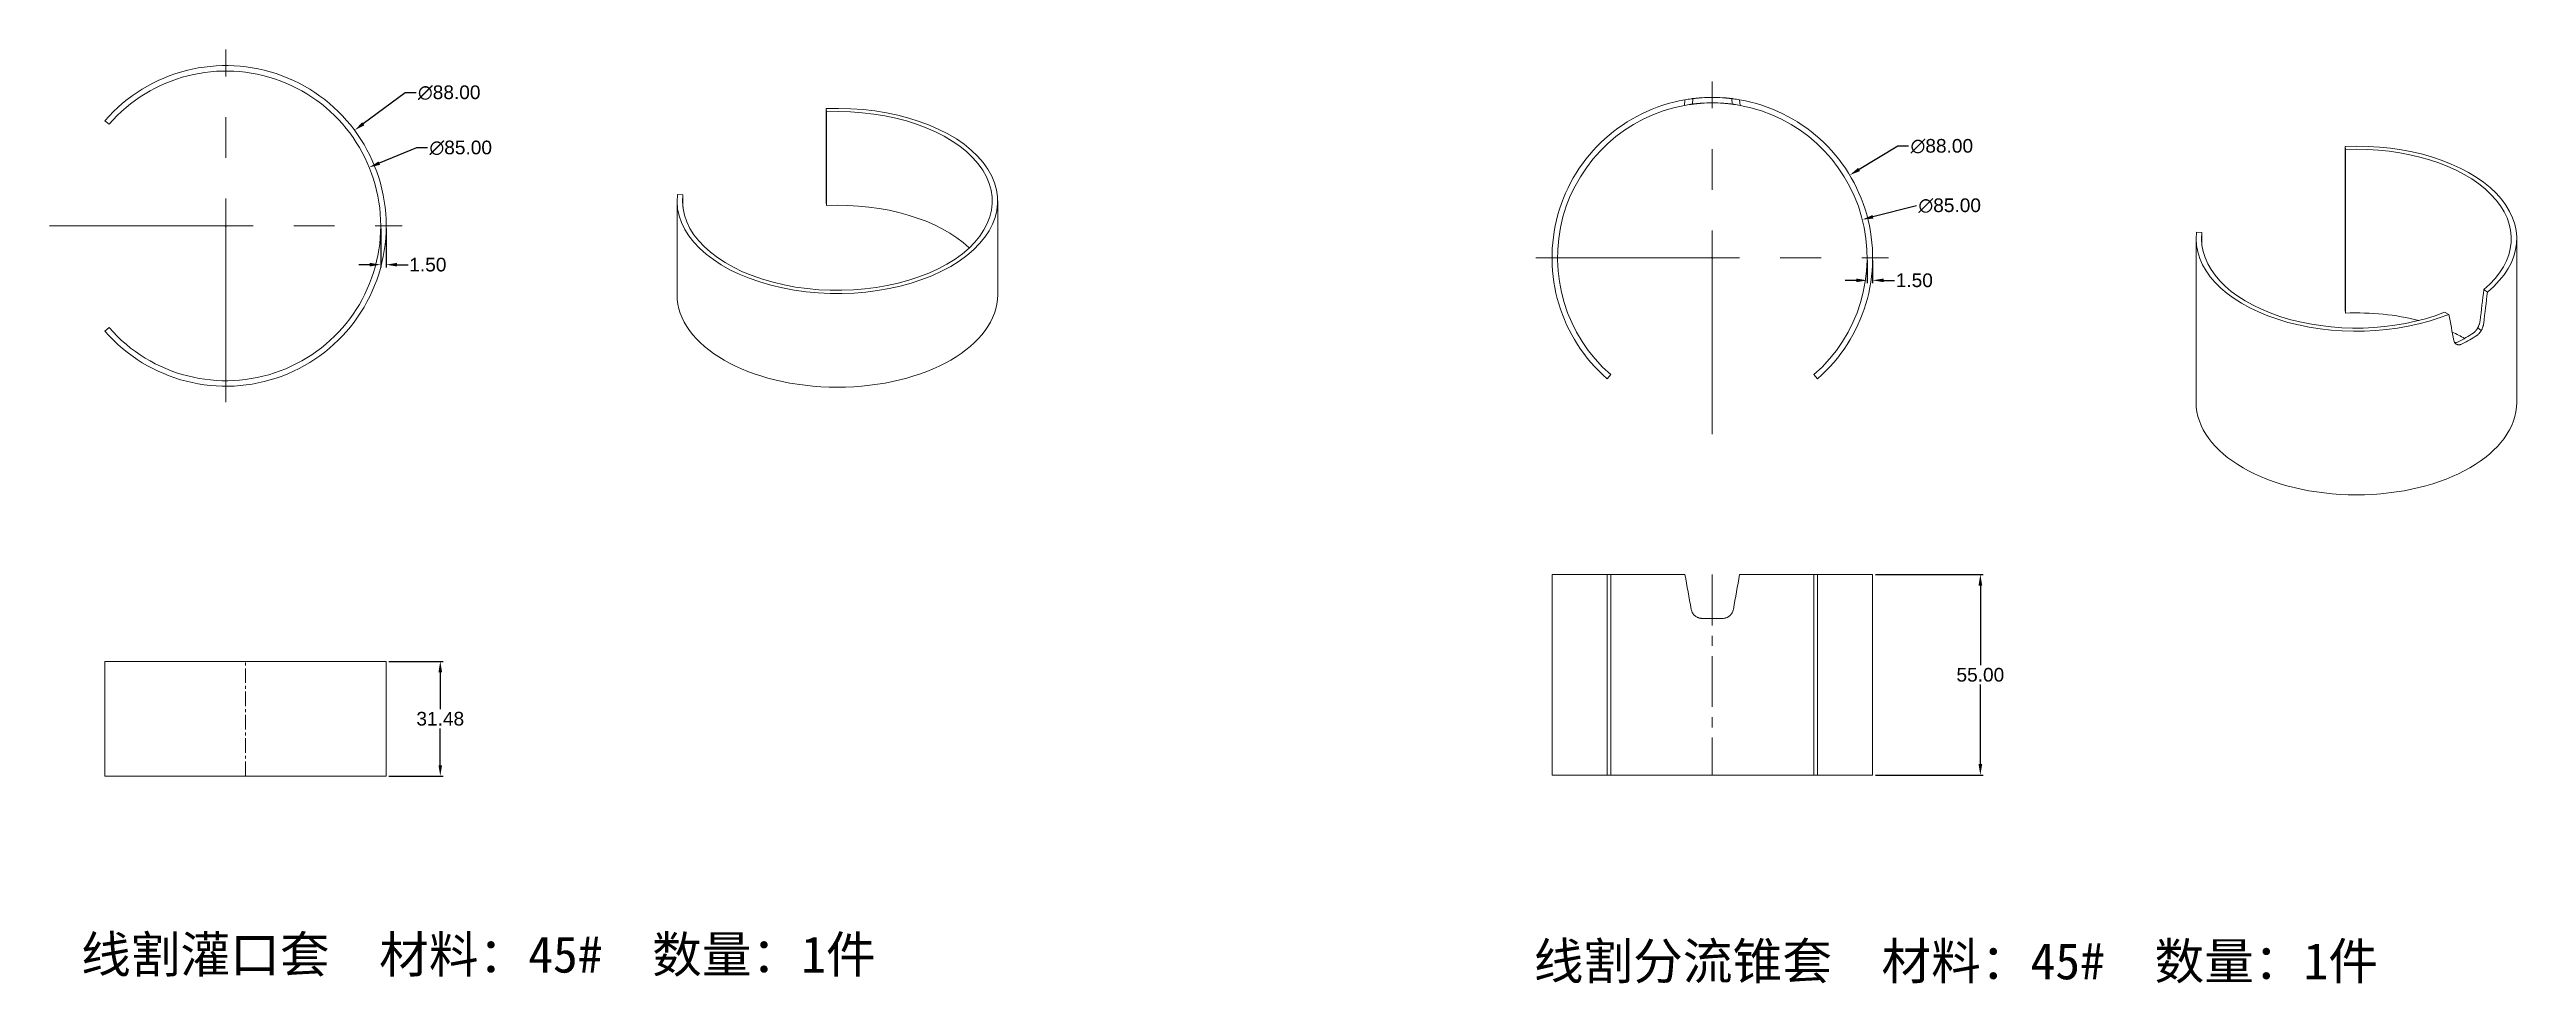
# Model space of a CAD drawing. Header units: millimetres. Extents: x 2472 to 3152, y 2446 to 2702.
import ezdxf

# ---------------------------------------------------------------- set-up
doc = ezdxf.new("R2010")
doc.units = ezdxf.units.MM
doc.linetypes.add('CENTER', pattern=[50.8, 31.75, -6.35, 6.35, -6.35])
doc.layers.add('core', color=7, linetype='Continuous', lineweight=20)
doc.layers.add('dim', color=82, linetype='Continuous', lineweight=9)
doc.styles.get("Standard").update_dxf_attribs({"font": 'arial.ttf'})
doc.dimstyles.get("Standard").update_dxf_attribs({"dimscale": 1.5, "dimtxt": 0.18, "dimasz": 0.18, "dimexe": 0.18, "dimexo": 0.0625, "dimgap": 0.09, "dimtad": 0, "dimtih": 1, "dimtoh": 1, "dimzin": 0, "dimdsep": 46, "dimtxsty": 'Standard', "dimcen": 0.09, "dimadec": 0, "dimazin": 0, "dimtfac": 1, "dimtofl": 0, "dimtmove": 0, "dimatfit": 3, "dimfxl": 0, "dimtolj": 1, "dimtzin": 0, "dimarcsym": 0})

# ---------------------------------------------------------------- blocks, each defined once
blk = doc.blocks.new('*D7')
at = {"layer": 'Defpoints', "color": 0, "transparency": 16777216}
for p in [(2555.9, 2680.27), (2485.27, 2627.78)]:
    blk.add_point(p, dxfattribs=at)
at = {"layer": 'dim', "color": 0, "lineweight": -2, "transparency": 16777216}
for p, q in [((2569.77, 2690.58), (2558.31, 2682.06)), ((2572.77, 2690.58), (2569.77, 2690.58)), ((2520.45, 2654.03), (2520.72, 2654.03)), ((2520.58, 2653.89), (2520.58, 2654.16))]:
    blk.add_line(p, q, dxfattribs=at)
at = {"layer": 'dim', "color": 0, "transparency": 16777216}
blk.add_solid([(2558.01, 2682.46), (2558.61, 2681.66), (2555.9, 2680.27)], dxfattribs=at)
at = {"layer": 'dim', "color": 0, "transparency": 16777216, "insert": (2581.88, 2690.58), "char_height": 3.75, "attachment_point": 5}
blk.add_mtext('\\A1;∅88.00', dxfattribs=at)
blk = doc.blocks.new('*D8')
at = {"layer": 'Defpoints', "color": 0, "transparency": 16777216}
for p in [(2559.92, 2670.11), (2481.25, 2637.94)]:
    blk.add_point(p, dxfattribs=at)
at = {"layer": 'dim', "color": 0, "lineweight": -2, "transparency": 16777216}
for p, q in [((2572.93, 2675.43), (2562.7, 2671.25)), ((2575.93, 2675.43), (2572.93, 2675.43)), ((2520.45, 2654.03), (2520.72, 2654.03)), ((2520.58, 2653.89), (2520.58, 2654.16))]:
    blk.add_line(p, q, dxfattribs=at)
at = {"layer": 'dim', "color": 0, "transparency": 16777216}
blk.add_solid([(2562.51, 2671.71), (2562.89, 2670.78), (2559.92, 2670.11)], dxfattribs=at)
at = {"layer": 'dim', "color": 0, "transparency": 16777216, "insert": (2585.04, 2675.43), "char_height": 3.75, "attachment_point": 5}
blk.add_mtext('\\A1;∅85.00', dxfattribs=at)
blk = doc.blocks.new('*D9')
at = {"layer": 'Defpoints', "color": 0, "transparency": 16777216}
for p in [(2966.28, 2667.96), (2890.86, 2622.62)]:
    blk.add_point(p, dxfattribs=at)
at = {"layer": 'dim', "color": 0, "lineweight": -2, "transparency": 16777216}
for p, q in [((2979.45, 2675.88), (2968.85, 2669.51)), ((2982.45, 2675.88), (2979.45, 2675.88)), ((2928.44, 2645.29), (2928.71, 2645.29)), ((2928.57, 2645.15), (2928.57, 2645.42))]:
    blk.add_line(p, q, dxfattribs=at)
at = {"layer": 'dim', "color": 0, "transparency": 16777216}
blk.add_solid([(2968.59, 2669.94), (2969.11, 2669.08), (2966.28, 2667.96)], dxfattribs=at)
at = {"layer": 'dim', "color": 0, "transparency": 16777216, "insert": (2991.56, 2675.88), "char_height": 3.75, "attachment_point": 5}
blk.add_mtext('\\A1;∅88.00', dxfattribs=at)
blk = doc.blocks.new('*D10')
at = {"layer": 'Defpoints', "color": 0, "transparency": 16777216}
for p in [(2969.76, 2655.78), (2887.39, 2634.8)]:
    blk.add_point(p, dxfattribs=at)
at = {"layer": 'dim', "color": 0, "lineweight": -2, "transparency": 16777216}
for p, q in [((2984.61, 2659.57), (2972.66, 2656.52)), ((2928.44, 2645.29), (2928.71, 2645.29)), ((2928.57, 2645.15), (2928.57, 2645.42))]:
    blk.add_line(p, q, dxfattribs=at)
at = {"layer": 'dim', "color": 0, "transparency": 16777216}
blk.add_solid([(2972.54, 2657.01), (2972.79, 2656.04), (2969.76, 2655.78)], dxfattribs=at)
at = {"layer": 'dim', "color": 0, "transparency": 16777216, "insert": (2993.72, 2659.57), "char_height": 3.75, "attachment_point": 5}
blk.add_mtext('\\A1;∅85.00', dxfattribs=at)
blk = doc.blocks.new('*D11')
at = {"layer": 'Defpoints', "color": 0, "transparency": 16777216}
for p in [(2972.57, 2558.31), (2972.57, 2503.31), (3002.14, 2503.31)]:
    blk.add_point(p, dxfattribs=at)
at = {"layer": 'dim', "color": 0, "lineweight": -2, "transparency": 16777216}
for p, q in [((2973.32, 2558.31), (3002.89, 2558.31)), ((3002.14, 2555.31), (3002.14, 2533.47)), ((3002.14, 2506.31), (3002.14, 2528.14)), ((2973.32, 2503.31), (3002.89, 2503.31))]:
    blk.add_line(p, q, dxfattribs=at)
at = {"layer": 'dim', "color": 0, "transparency": 16777216}
for points in [[(3001.64, 2555.31), (3002.64, 2555.31), (3002.14, 2558.31)], [(3001.64, 2506.31), (3002.64, 2506.31), (3002.14, 2503.31)]]:
    blk.add_solid(points, dxfattribs=at)
at = {"layer": 'dim', "color": 0, "transparency": 16777216, "insert": (3002.14, 2530.81), "char_height": 3.75, "attachment_point": 5}
blk.add_mtext('\\A1;55.00', dxfattribs=at)
blk = doc.blocks.new('*D12')
at = {"layer": 'Defpoints', "color": 0, "transparency": 16777216}
for p in [(2564.58, 2534.49), (2564.58, 2503.01), (2579.43, 2503.01)]:
    blk.add_point(p, dxfattribs=at)
at = {"layer": 'dim', "color": 0, "lineweight": -2, "transparency": 16777216}
for p, q in [((2565.33, 2534.49), (2580.18, 2534.49)), ((2579.43, 2531.49), (2579.43, 2521.42)), ((2579.43, 2506.01), (2579.43, 2516.09)), ((2565.33, 2503.01), (2580.18, 2503.01))]:
    blk.add_line(p, q, dxfattribs=at)
at = {"layer": 'dim', "color": 0, "transparency": 16777216}
for points in [[(2578.93, 2531.49), (2579.93, 2531.49), (2579.43, 2534.49)], [(2578.93, 2506.01), (2579.93, 2506.01), (2579.43, 2503.01)]]:
    blk.add_solid(points, dxfattribs=at)
at = {"layer": 'dim', "color": 0, "transparency": 16777216, "insert": (2579.43, 2518.75), "char_height": 3.75, "attachment_point": 5}
blk.add_mtext('\\A1;31.48', dxfattribs=at)
blk = doc.blocks.new('*D13')
at = {"layer": 'Defpoints', "color": 0, "transparency": 16777216}
for p in [(2971.07, 2645.29), (2972.57, 2645.29), (2972.57, 2639.08)]:
    blk.add_point(p, dxfattribs=at)
at = {"layer": 'dim', "color": 0, "lineweight": -2, "transparency": 16777216}
for p, q in [((2968.07, 2639.08), (2965.07, 2639.08)), ((2971.07, 2644.54), (2971.07, 2638.33)), ((2972.57, 2644.54), (2972.57, 2638.33)), ((2975.57, 2639.08), (2978.57, 2639.08))]:
    blk.add_line(p, q, dxfattribs=at)
at = {"layer": 'dim', "color": 0, "transparency": 16777216}
for points in [[(2968.07, 2639.58), (2968.07, 2638.58), (2971.07, 2639.08)], [(2975.57, 2639.58), (2975.57, 2638.58), (2972.57, 2639.08)]]:
    blk.add_solid(points, dxfattribs=at)
at = {"layer": 'dim', "color": 0, "transparency": 16777216, "insert": (2984.01, 2639.08), "char_height": 3.75, "attachment_point": 5}
blk.add_mtext('\\A1;1.50', dxfattribs=at)
blk = doc.blocks.new('*D14')
at = {"layer": 'Defpoints', "color": 0, "transparency": 16777216}
for p in [(2563.08, 2654.03), (2564.58, 2654.03), (2564.58, 2643.38)]:
    blk.add_point(p, dxfattribs=at)
at = {"layer": 'dim', "color": 0, "lineweight": -2, "transparency": 16777216}
for p, q in [((2563.08, 2653.28), (2563.08, 2642.63)), ((2564.58, 2653.28), (2564.58, 2642.63)), ((2560.08, 2643.38), (2557.08, 2643.38)), ((2567.58, 2643.38), (2570.58, 2643.38))]:
    blk.add_line(p, q, dxfattribs=at)
at = {"layer": 'dim', "color": 0, "transparency": 16777216}
for points in [[(2560.08, 2643.88), (2560.08, 2642.88), (2563.08, 2643.38)], [(2567.58, 2643.88), (2567.58, 2642.88), (2564.58, 2643.38)]]:
    blk.add_solid(points, dxfattribs=at)
at = {"layer": 'dim', "color": 0, "transparency": 16777216, "insert": (2576.02, 2643.38), "char_height": 3.75, "attachment_point": 5}
blk.add_mtext('\\A1;1.50', dxfattribs=at)

msp = doc.modelspace()

# ---------------------------------------------------------------- linework, layer by layer
at = {"layer": 'core', "color": 1, "linetype": 'CENTER', "ltscale": 1.76}
for p, q in [((2520.585, 2605.628), (2520.585, 2702.428)), ((2928.572, 2596.89), (2928.572, 2693.69)), ((2472.185, 2654.028), (2568.985, 2654.028)), ((2880.172, 2645.29), (2976.972, 2645.29))]:
    msp.add_line(p, q, dxfattribs=at)
at = {"layer": 'core'}
for p, q in [((2685.352, 2686.214), (2685.352, 2660.51)), ((2685.352, 2686.214), (2685.456, 2685.35)), ((2920.935, 2687.098), (2921.07, 2688.646)), ((2923.088, 2687.435), (2923.222, 2688.963)), ((2933.923, 2688.963), (2934.056, 2687.435)), ((2936.21, 2687.098), (2936.074, 2688.646)), ((2487.377, 2682.895), (2488.509, 2681.911)), ((2685.456, 2685.35), (2685.456, 2659.647)), ((3102.289, 2675.857), (3102.394, 2674.994)), ((3102.289, 2630.95), (3102.289, 2675.857)), ((3102.394, 2630.086), (3102.394, 2674.994)), ((2644.421, 2660.872), (2644.421, 2635.169)), ((2646.025, 2662.584), (2644.528, 2662.644)), ((2646.025, 2662.584), (2646.025, 2659.16)), ((2685.352, 2660.51), (2685.456, 2659.647)), ((2732.421, 2635.169), (2732.421, 2660.872)), ((3062.962, 2652.228), (3061.465, 2652.288)), ((3062.962, 2652.228), (3062.962, 2648.804)), ((3061.358, 2650.516), (3061.358, 2605.609)), ((3149.358, 2605.609), (3149.358, 2650.516)), ((3140.322, 2636.566), (3141.32, 2635.879)), ((2488.509, 2626.146), (2487.377, 2625.162)), ((3102.394, 2630.086), (3102.289, 2630.95)), ((3129.52, 2630.33), (3130.711, 2629.753)), ((3138.649, 2626.019), (3139.632, 2625.342)), ((2899.706, 2612.083), (2900.69, 2613.215)), ((2956.455, 2613.215), (2957.439, 2612.083)), ((2899.706, 2558.306), (2884.572, 2558.306)), ((2884.572, 2558.306), (2884.572, 2503.306)), ((2899.706, 2558.306), (2900.69, 2558.306)), ((2899.706, 2503.306), (2899.706, 2558.306)), ((2920.935, 2558.306), (2900.689, 2558.306)), ((2900.69, 2503.306), (2900.69, 2558.306)), ((2920.935, 2558.306), (2921.07, 2558.306)), ((2936.21, 2558.306), (2936.074, 2558.306)), ((2956.455, 2558.306), (2936.21, 2558.306)), ((2956.455, 2558.306), (2957.439, 2558.306)), ((2956.455, 2558.306), (2956.455, 2503.306)), ((2972.572, 2558.306), (2957.439, 2558.306)), ((2957.439, 2558.306), (2957.439, 2503.306)), ((2972.572, 2503.306), (2972.572, 2558.306)), ((2925.77, 2546.306), (2931.375, 2546.306)), ((2487.377, 2503.011), (2487.377, 2534.49)), ((2564.585, 2534.49), (2487.377, 2534.49)), ((2564.585, 2503.011), (2564.585, 2534.49)), ((2564.585, 2503.011), (2487.377, 2503.011)), ((2884.572, 2503.306), (2899.706, 2503.306)), ((2900.69, 2503.306), (2899.706, 2503.306)), ((2900.692, 2503.306), (2956.453, 2503.306)), ((2957.439, 2503.306), (2956.455, 2503.306)), ((2957.439, 2503.306), (2972.572, 2503.306))]:
    msp.add_line(p, q, dxfattribs=at)
at = {"layer": 'core', "color": 1, "linetype": 'CENTER', "ltscale": 0.44}
msp.add_line((2928.572, 2558.306), (2928.572, 2503.306), dxfattribs=at)
at = {"layer": 'core', "color": 1, "linetype": 'CENTER', "ltscale": 0.125919}
msp.add_line((2525.981, 2503.011), (2525.981, 2534.49), dxfattribs=at)
at = {"layer": 'core'}
for centre, radius, start, end in [((2520.585, 2654.028), 44, 221, 139), ((2520.585, 2654.028), 42.5, 221, 139), ((2928.572, 2645.29), 44, 99.81715, 229), ((2928.572, 2645.29), 42.5, 100.352757, 229), ((2928.572, 2645.29), 42.5, 86.040047, 93.959953), ((2928.572, 2645.29), 44, 86.347886, 93.652114), ((2928.572, 2645.29), 44, 311, 80.18285), ((2928.572, 2645.29), 42.5, 311, 79.647243)]:
    msp.add_arc(centre, radius, start, end, dxfattribs=at)
for centre, major_axis, ratio, start_param, end_param in [((2688.421, 2660.872), (-44, 0), 0.5773503, 6.2133721, 11.0653875), ((2688.421, 2660.872), (-42.5, 0), 0.5773503, 6.2133721, 11.0653875), ((2928.572, 2645.29), (-41.966, -6.714), 1, 4.69369, 4.7344363), ((2928.572, 2645.29), (-6.676, 43.491), 0.9999999, 6.2629444, 6.3022174), ((2928.572, 2645.29), (0, 44), 1, 6.1118437, 6.1511168), ((2928.572, 2645.29), (0, 42.5), 1, 6.1024956, 6.143242), ((3105.358, 2650.516), (-44, 0), 0.5773503, 2.5275361, 4.7822022), ((3105.358, 2650.516), (-42.5, 0), 0.5773503, 2.5368842, 4.7822022), ((2688.421, 2635.169), (-42.5, 0), 0.5773503, 3.6927731, 4.7822022), ((3105.358, 2650.516), (-44, 0), 0.5773503, 6.2133721, 8.4680382), ((3105.358, 2650.516), (-42.5, 0), 0.5773503, 6.2133721, 8.4586901), ((2688.421, 2635.169), (-44, 0), 0.5773503, 0.0000104, 3.1415387), ((3105.358, 2598.411), (30.614, 213.36), 0.1381655, 4.8712254, 4.9119717), ((3105.358, 2598.411), (31.695, 220.89), 0.1381655, 4.8633506, 4.9026236), ((3105.358, 2605.609), (-42.5, 0), 0.5773503, 4.2972281, 4.7822022), ((3105.358, 2598.411), (-32.013, 184.934), 0.1632263, 4.8151003, 4.8543733), ((3105.358, 2605.609), (-42.5, 0), 0.5773503, 3.9387854, 4.0450749), ((3105.358, 2640.718), (42.5, 0), 0.5773503, 5.4286729, 5.5669014), ((3105.358, 2640.718), (44, 0), 0.5773503, 5.4340457, 5.5615286), ((3105.358, 2605.609), (-44, 0), 0.5773503, 0.0000104, 3.1415387), ((2928.572, 2494.491), (-43.842, 249.536), 0.0149078, 4.9291048, 4.9683778), ((2928.572, 2494.491), (43.842, 249.536), 0.0149078, 1.3148075, 1.3540805)]:
    msp.add_ellipse(centre, major_axis=major_axis, ratio=ratio, start_param=start_param, end_param=end_param, dxfattribs=at)
for points, knots in [([(2922.644, 2687.374), (2922.675, 2687.379), (2922.722, 2687.385), (2922.813, 2687.398), (2922.848, 2687.403), (2922.904, 2687.41), (2922.924, 2687.413), (2922.966, 2687.418), (2922.987, 2687.421), (2923.1, 2687.436), (2923.202, 2687.449), (2923.372, 2687.471), (2923.432, 2687.478), (2923.526, 2687.489), (2923.559, 2687.493), (2923.608, 2687.499), (2923.625, 2687.501), (2923.658, 2687.505), (2923.675, 2687.507), (2923.828, 2687.524), (2923.972, 2687.54), (2924.2, 2687.564), (2924.278, 2687.572), (2924.398, 2687.584), (2924.439, 2687.588), (2924.521, 2687.596), (2924.562, 2687.6), (2924.769, 2687.62), (2924.938, 2687.635), (2925.197, 2687.656), (2925.284, 2687.663), (2925.416, 2687.672), (2925.46, 2687.676), (2925.549, 2687.682), (2925.593, 2687.685), (2925.637, 2687.688)], [0, 0, 0, 0, 0.125, 0.125, 0.1875, 0.1875, 0.21875, 0.21875, 0.25, 0.25, 0.375, 0.375, 0.4375, 0.4375, 0.46875, 0.46875, 0.484375, 0.484375, 0.5, 0.5, 0.625, 0.625, 0.6875, 0.6875, 0.71875, 0.71875, 0.75, 0.75, 0.875, 0.875, 0.9375, 0.9375, 0.96875, 0.96875, 1, 1, 1, 1]), ([(2922.778, 2688.907), (2922.809, 2688.911), (2922.856, 2688.917), (2922.947, 2688.929), (2922.981, 2688.933), (2923.038, 2688.94), (2923.058, 2688.943), (2923.099, 2688.948), (2923.121, 2688.951), (2923.233, 2688.965), (2923.335, 2688.977), (2923.506, 2688.997), (2923.565, 2689.004), (2923.659, 2689.015), (2923.692, 2689.018), (2923.741, 2689.024), (2923.757, 2689.026), (2923.791, 2689.029), (2923.808, 2689.031), (2923.961, 2689.048), (2924.105, 2689.063), (2924.333, 2689.085), (2924.411, 2689.093), (2924.531, 2689.104), (2924.571, 2689.108), (2924.653, 2689.115), (2924.695, 2689.119), (2924.902, 2689.137), (2925.071, 2689.151), (2925.329, 2689.17), (2925.416, 2689.177), (2925.548, 2689.186), (2925.592, 2689.189), (2925.681, 2689.195), (2925.725, 2689.198), (2925.77, 2689.201)], [0, 0, 0, 0, 0.125, 0.125, 0.1875, 0.1875, 0.21875, 0.21875, 0.25, 0.25, 0.375, 0.375, 0.4375, 0.4375, 0.46875, 0.46875, 0.484375, 0.484375, 0.5, 0.5, 0.625, 0.625, 0.6875, 0.6875, 0.71875, 0.71875, 0.75, 0.75, 0.875, 0.875, 0.9375, 0.9375, 0.96875, 0.96875, 1, 1, 1, 1]), ([(2931.375, 2689.201), (2931.553, 2689.189), (2931.727, 2689.177), (2931.986, 2689.157), (2932.072, 2689.151), (2932.199, 2689.14), (2932.262, 2689.135), (2932.325, 2689.13), (2932.367, 2689.126), (2932.388, 2689.124), (2932.576, 2689.108), (2932.735, 2689.093), (2932.963, 2689.07), (2933.037, 2689.063), (2933.146, 2689.052), (2933.199, 2689.046), (2933.252, 2689.04), (2933.287, 2689.037), (2933.304, 2689.035), (2933.457, 2689.018), (2933.582, 2689.004), (2933.753, 2688.984), (2933.807, 2688.977), (2933.883, 2688.968), (2933.908, 2688.965), (2933.956, 2688.959), (2933.98, 2688.956), (2934.092, 2688.942), (2934.167, 2688.933), (2934.288, 2688.917), (2934.335, 2688.911), (2934.366, 2688.907)], [0, 0, 0, 0, 0.125, 0.125, 0.1875, 0.1875, 0.21875, 0.234375, 0.234375, 0.25, 0.25, 0.375, 0.375, 0.4375, 0.4375, 0.46875, 0.484375, 0.484375, 0.5, 0.5, 0.625, 0.625, 0.6875, 0.6875, 0.71875, 0.71875, 0.75, 0.75, 0.875, 0.875, 1, 1, 1, 1]), ([(2931.507, 2687.688), (2931.685, 2687.676), (2931.86, 2687.663), (2932.118, 2687.642), (2932.204, 2687.634), (2932.331, 2687.623), (2932.395, 2687.618), (2932.458, 2687.612), (2932.5, 2687.608), (2932.521, 2687.606), (2932.708, 2687.588), (2932.868, 2687.573), (2933.096, 2687.549), (2933.17, 2687.54), (2933.279, 2687.528), (2933.332, 2687.522), (2933.385, 2687.517), (2933.419, 2687.513), (2933.437, 2687.511), (2933.59, 2687.493), (2933.715, 2687.478), (2933.886, 2687.456), (2933.94, 2687.45), (2934.017, 2687.44), (2934.042, 2687.436), (2934.09, 2687.43), (2934.113, 2687.427), (2934.226, 2687.412), (2934.301, 2687.402), (2934.422, 2687.385), (2934.469, 2687.379), (2934.5, 2687.374)], [0, 0, 0, 0, 0.125, 0.125, 0.1875, 0.1875, 0.21875, 0.234375, 0.234375, 0.25, 0.25, 0.375, 0.375, 0.4375, 0.4375, 0.46875, 0.484375, 0.484375, 0.5, 0.5, 0.625, 0.625, 0.6875, 0.6875, 0.71875, 0.71875, 0.75, 0.75, 0.875, 0.875, 1, 1, 1, 1]), ([(3139.308, 2627.981), (3139.289, 2627.824), (3139.261, 2627.664), (3139.205, 2627.42), (3139.184, 2627.338), (3139.15, 2627.215), (3139.138, 2627.173), (3139.112, 2627.09), (3139.099, 2627.049), (3139.03, 2626.841), (3138.967, 2626.678), (3138.861, 2626.437), (3138.824, 2626.357), (3138.766, 2626.238), (3138.746, 2626.199), (3138.715, 2626.14), (3138.705, 2626.121), (3138.684, 2626.082), (3138.673, 2626.063), (3138.577, 2625.89), (3138.487, 2625.744), (3138.342, 2625.535), (3138.293, 2625.467), (3138.216, 2625.369), (3138.191, 2625.336), (3138.138, 2625.272), (3138.112, 2625.241), (3137.979, 2625.088), (3137.87, 2624.976), (3137.702, 2624.825), (3137.646, 2624.778), (3137.559, 2624.71), (3137.53, 2624.689), (3137.472, 2624.647), (3137.443, 2624.626), (3137.414, 2624.607)], [0, 0, 0, 0, 0.125, 0.125, 0.1875, 0.1875, 0.21875, 0.21875, 0.25, 0.25, 0.375, 0.375, 0.4375, 0.4375, 0.46875, 0.46875, 0.484375, 0.484375, 0.5, 0.5, 0.625, 0.625, 0.6875, 0.6875, 0.71875, 0.71875, 0.75, 0.75, 0.875, 0.875, 0.9375, 0.9375, 0.96875, 0.96875, 1, 1, 1, 1]), ([(3140.297, 2627.301), (3140.278, 2627.144), (3140.249, 2626.984), (3140.193, 2626.741), (3140.172, 2626.659), (3140.137, 2626.536), (3140.125, 2626.494), (3140.099, 2626.412), (3140.086, 2626.37), (3140.016, 2626.163), (3139.953, 2626), (3139.847, 2625.759), (3139.809, 2625.68), (3139.75, 2625.562), (3139.73, 2625.522), (3139.699, 2625.464), (3139.689, 2625.444), (3139.668, 2625.406), (3139.657, 2625.386), (3139.561, 2625.214), (3139.469, 2625.068), (3139.324, 2624.86), (3139.274, 2624.793), (3139.197, 2624.694), (3139.171, 2624.662), (3139.118, 2624.598), (3139.092, 2624.567), (3138.958, 2624.414), (3138.849, 2624.303), (3138.68, 2624.153), (3138.623, 2624.105), (3138.536, 2624.038), (3138.507, 2624.017), (3138.448, 2623.975), (3138.419, 2623.955), (3138.39, 2623.936)], [0, 0, 0, 0, 0.125, 0.125, 0.1875, 0.1875, 0.21875, 0.21875, 0.25, 0.25, 0.375, 0.375, 0.4375, 0.4375, 0.46875, 0.46875, 0.484375, 0.484375, 0.5, 0.5, 0.625, 0.625, 0.6875, 0.6875, 0.71875, 0.71875, 0.75, 0.75, 0.875, 0.875, 0.9375, 0.9375, 0.96875, 0.96875, 1, 1, 1, 1]), ([(3134.426, 2621.647), (3134.292, 2621.579), (3134.16, 2621.526), (3133.963, 2621.465), (3133.898, 2621.448), (3133.801, 2621.428), (3133.752, 2621.419), (3133.704, 2621.412), (3133.672, 2621.408), (3133.655, 2621.406), (3133.511, 2621.391), (3133.388, 2621.392), (3133.211, 2621.413), (3133.153, 2621.424), (3133.069, 2621.445), (3133.027, 2621.457), (3132.986, 2621.471), (3132.958, 2621.481), (3132.945, 2621.486), (3132.824, 2621.534), (3132.726, 2621.589), (3132.591, 2621.69), (3132.549, 2621.727), (3132.488, 2621.787), (3132.468, 2621.808), (3132.43, 2621.851), (3132.411, 2621.874), (3132.322, 2621.99), (3132.262, 2622.092), (3132.165, 2622.316), (3132.128, 2622.438), (3132.103, 2622.57)], [0, 0, 0, 0, 0.125, 0.125, 0.1875, 0.1875, 0.21875, 0.234375, 0.234375, 0.25, 0.25, 0.375, 0.375, 0.4375, 0.4375, 0.46875, 0.484375, 0.484375, 0.5, 0.5, 0.625, 0.625, 0.6875, 0.6875, 0.71875, 0.71875, 0.75, 0.75, 0.875, 0.875, 1, 1, 1, 1]), ([(3133.263, 2622.211), (3133.129, 2622.143), (3132.996, 2622.09), (3132.798, 2622.029), (3132.732, 2622.013), (3132.634, 2621.993), (3132.586, 2621.984), (3132.537, 2621.977), (3132.504, 2621.973), (3132.488, 2621.971), (3132.431, 2621.965), (3132.391, 2621.963), (3132.351, 2621.962)], [0, 0, 0, 0, 0.4315694, 0.4315694, 0.6473541, 0.6473541, 0.7552465, 0.8091926, 0.8091926, 0.8631388, 0.8631388, 1, 1, 1, 1]), ([(2922.778, 2548.785), (2922.809, 2548.61), (2922.856, 2548.44), (2922.947, 2548.194), (2922.981, 2548.113), (2923.038, 2547.994), (2923.058, 2547.955), (2923.099, 2547.877), (2923.121, 2547.838), (2923.233, 2547.648), (2923.335, 2547.505), (2923.506, 2547.306), (2923.565, 2547.242), (2923.659, 2547.149), (2923.692, 2547.119), (2923.741, 2547.075), (2923.757, 2547.06), (2923.791, 2547.031), (2923.808, 2547.017), (2923.961, 2546.891), (2924.105, 2546.792), (2924.333, 2546.662), (2924.411, 2546.622), (2924.531, 2546.567), (2924.571, 2546.55), (2924.653, 2546.516), (2924.695, 2546.5), (2924.902, 2546.426), (2925.071, 2546.382), (2925.329, 2546.336), (2925.416, 2546.325), (2925.548, 2546.314), (2925.592, 2546.311), (2925.681, 2546.307), (2925.725, 2546.306), (2925.77, 2546.306)], [0, 0, 0, 0, 0.125, 0.125, 0.1875, 0.1875, 0.21875, 0.21875, 0.25, 0.25, 0.375, 0.375, 0.4375, 0.4375, 0.46875, 0.46875, 0.484375, 0.484375, 0.5, 0.5, 0.625, 0.625, 0.6875, 0.6875, 0.71875, 0.71875, 0.75, 0.75, 0.875, 0.875, 0.9375, 0.9375, 0.96875, 0.96875, 1, 1, 1, 1]), ([(2931.375, 2546.306), (2931.553, 2546.306), (2931.727, 2546.321), (2931.986, 2546.366), (2932.072, 2546.385), (2932.199, 2546.418), (2932.262, 2546.437), (2932.325, 2546.457), (2932.367, 2546.471), (2932.388, 2546.478), (2932.576, 2546.546), (2932.735, 2546.619), (2932.963, 2546.748), (2933.037, 2546.795), (2933.146, 2546.87), (2933.199, 2546.908), (2933.252, 2546.949), (2933.287, 2546.976), (2933.304, 2546.99), (2933.457, 2547.117), (2933.582, 2547.239), (2933.753, 2547.439), (2933.807, 2547.508), (2933.883, 2547.615), (2933.908, 2547.652), (2933.956, 2547.726), (2933.98, 2547.764), (2934.092, 2547.954), (2934.167, 2548.113), (2934.288, 2548.44), (2934.335, 2548.61), (2934.366, 2548.785)], [0, 0, 0, 0, 0.125, 0.125, 0.1875, 0.1875, 0.21875, 0.234375, 0.234375, 0.25, 0.25, 0.375, 0.375, 0.4375, 0.4375, 0.46875, 0.484375, 0.484375, 0.5, 0.5, 0.625, 0.625, 0.6875, 0.6875, 0.71875, 0.71875, 0.75, 0.75, 0.875, 0.875, 1, 1, 1, 1])]:
    msp.add_open_spline(points, degree=3, knots=knots, dxfattribs=at)

# ---------------------------------------------------------------- texts
at = {"char_height": 10, "attachment_point": 1}
for s, insert in [('{\\fSimSun|b0|i0|c134|p2;线割灌口套  材料：45#  数量：1件}', (2480.845, 2459.077)), ('{\\fSimSun|b0|i0|c134|p2;线割分流锥套  材料：45#  数量：1件}', (2879.552, 2457.239))]:
    msp.add_mtext_dynamic_manual_height_columns(s, width=275.9206, gutter_width=12.5, heights=[0], dxfattribs=dict(at, insert=insert))

# ---------------------------------------------------------------- dimensions: what is measured, and where the dimension line sits
at = {"layer": 'dim'}
for p1, p2, picture, middle in [((2485.269, 2627.783), (2555.9, 2680.274), '*D7', (2581.877, 2690.58)), ((2481.245, 2637.945), (2559.924, 2670.112), '*D8', (2585.044, 2675.431)), ((2890.863, 2622.618), (2966.281, 2667.962), '*D9', (2991.563, 2675.881)), ((2887.388, 2634.796), (2969.756, 2655.784), '*D10', (2984.608, 2659.568))]:
    dim = msp.add_diameter_dim_2p(p1=p1, p2=p2, dimstyle='Standard', override={"dimtxt": 2.5, "dimasz": 2, "dimexe": 0.49975, "dimexo": 0.49975, "dimgap": 0.49975}, dxfattribs=at)
    dim.commit()
    dim.dimension.update_dxf_attribs({"geometry": picture, "text_midpoint": middle, "dimtype": 163})
for base, p1, p2, picture, middle in [((2564.585, 2643.38), (2563.085, 2654.028), (2564.585, 2654.028), '*D14', (2576.022, 2643.38)), ((2972.572, 2639.078), (2971.072, 2645.29), (2972.572, 2645.29), '*D13', (2984.009, 2639.078))]:
    dim = msp.add_linear_dim(base=base, p1=p1, p2=p2, dimstyle='Standard', override={"dimtxt": 2.5, "dimasz": 2, "dimexe": 0.49975, "dimexo": 0.49975, "dimgap": 0.49975}, dxfattribs=at)
    dim.commit()
    dim.dimension.update_dxf_attribs({"geometry": picture, "text_midpoint": middle})
for base, p1, p2, picture, middle in [((3002.143, 2503.306), (2972.572, 2558.306), (2972.572, 2503.306), '*D11', (3002.143, 2530.806)), ((2579.429, 2503.011), (2564.585, 2534.49), (2564.585, 2503.011), '*D12', (2579.429, 2518.751))]:
    dim = msp.add_linear_dim(base=base, p1=p1, p2=p2, angle=90, dimstyle='Standard', override={"dimtxt": 2.5, "dimasz": 2, "dimexe": 0.49975, "dimexo": 0.49975, "dimgap": 0.49975}, dxfattribs=at)
    dim.commit()
    dim.dimension.update_dxf_attribs({"geometry": picture, "text_midpoint": middle})

doc.saveas('drawing.dxf')
